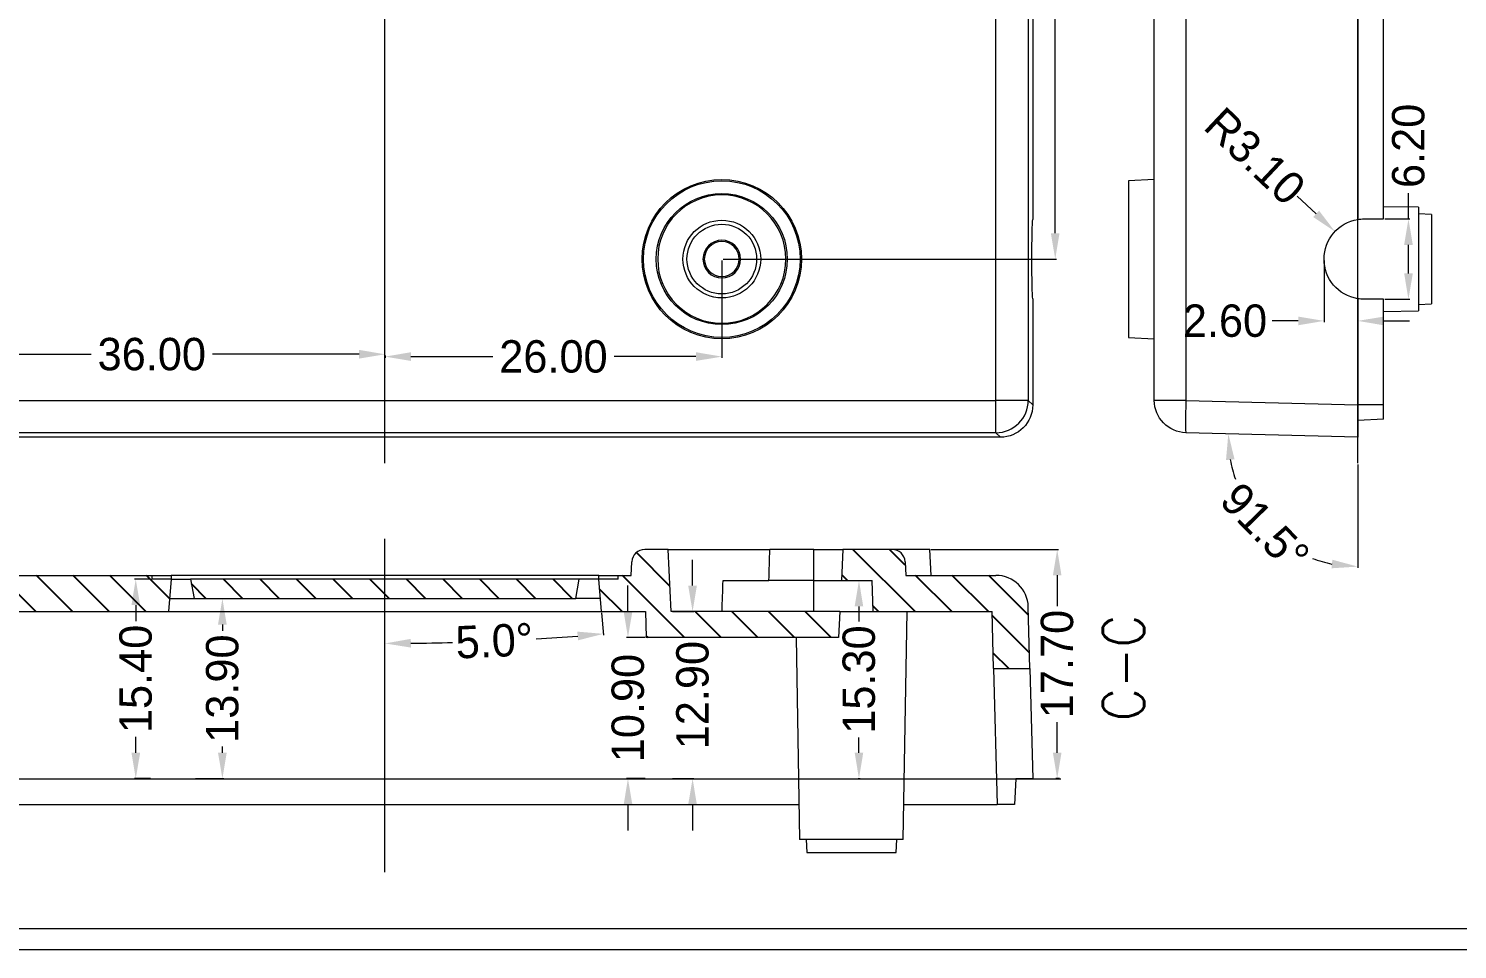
# Model space of a CAD drawing. Header units: millimetres. Extents: x -644 to 177, y 608 to 849.
# Drawn here: x -582 to -471.7, y 608.1 to 679.2 of the extents above; entities that cross this region are included whole.
import ezdxf
from ezdxf.lldxf.tags import DXFTag

# ---------------------------------------------------------------- set-up
doc = ezdxf.new("R2010")
doc.units = ezdxf.units.MM
doc.layers.get('0').update_dxf_attribs({"linetype": 'CONTINUOUS'})
doc.layers.get('Defpoints').update_dxf_attribs({"linetype": 'CONTINUOUS'})
for name, color, linetype, true_color in [('20', 7, 'CONTINUOUS', 0xffffff), ('30', 7, 'CONTINUOUS', 0xffffff), ('TOP', 7, 'CONTINUOUS', 0xffffff)]:
    doc.layers.add(name, color=color, linetype=linetype, true_color=true_color)
doc.styles.add('blockfont', font='simplex.shx')
tags = doc.linetypes.add('PHANTOM', pattern=[50.5, 18, -6.5, 6.5, -6.5, 6.5, -6.5]).pattern_tags.tags
tags[14:15] = [DXFTag(74, 4), DXFTag(75, 0), DXFTag(340, '0'), DXFTag(46, 0.0), DXFTag(50, 0.0), DXFTag(44, 0.0), DXFTag(45, 0.0)]
tags[12:13] = [DXFTag(74, 4), DXFTag(75, 0), DXFTag(340, '0'), DXFTag(46, 0.0), DXFTag(50, 0.0), DXFTag(44, 0.0), DXFTag(45, 0.0)]
tags[10:11] = [DXFTag(74, 4), DXFTag(75, 0), DXFTag(340, '0'), DXFTag(46, 0.0), DXFTag(50, 0.0), DXFTag(44, 0.0), DXFTag(45, 0.0)]
tags[8:9] = [DXFTag(74, 4), DXFTag(75, 0), DXFTag(340, '0'), DXFTag(46, 0.0), DXFTag(50, 0.0), DXFTag(44, 0.0), DXFTag(45, 0.0)]
tags[6:7] = [DXFTag(74, 4), DXFTag(75, 0), DXFTag(340, '0'), DXFTag(46, 0.0), DXFTag(50, 0.0), DXFTag(44, 0.0), DXFTag(45, 0.0)]
tags[4:5] = [DXFTag(74, 4), DXFTag(75, 0), DXFTag(340, '0'), DXFTag(46, 0.0), DXFTag(50, 0.0), DXFTag(44, 0.0), DXFTag(45, 0.0)]
doc.dimstyles.new('2', dxfattribs={"dimtxt": 2.5, "dimasz": 2, "dimexe": 0.1, "dimexo": 0.1, "dimgap": 0.1, "dimtad": 0, "dimzin": 0, "dimdsep": 46, "dimtxsty": 'Standard', "dimcen": 0, "dimclrd": 4, "dimclre": 4, "dimclrt": 3, "dimadec": 1, "dimazin": 0, "dimtfac": 1, "dimtofl": 0, "dimtmove": 0, "dimatfit": 3, "dimfxl": 0, "dimtolj": 1, "dimtzin": 0, "dimlwd": 9, "dimlwe": 9, "dimarcsym": 0})

# ---------------------------------------------------------------- blocks, each defined once
blk = doc.blocks.new('HATCH5')
at = {"color": 200, "linetype": 'Continuous'}
for p, q in [((349.57, 516.99), (352.31, 519.72)), ((352.33, 516.92), (355.06, 519.65)), ((355.09, 516.85), (357.82, 519.58)), ((357.85, 516.78), (360.58, 519.5)), ((360.6, 516.7), (363.34, 519.43)), ((363.22, 516.49), (365.36, 518.63)), ((363.22, 513.67), (366.02, 516.46)), ((363.22, 510.84), (366.02, 513.64)), ((363.22, 508.01), (366.02, 510.81)), ((363.22, 505.19), (366.02, 507.98)), ((363.22, 502.36), (366.02, 505.16)), ((363.22, 499.53), (366.02, 502.33)), ((363.22, 496.71), (366.02, 499.5)), ((363.22, 493.88), (366.02, 496.68)), ((363.22, 491.05), (366.02, 493.85)), ((363.22, 488.22), (366.02, 491.02)), ((364.23, 486.4), (366.02, 488.19)), ((364.22, 483.57), (365.37, 484.71)), ((364.22, 480.74), (365.72, 482.24)), ((364.22, 477.91), (365.72, 479.41)), ((364.22, 475.09), (365.72, 476.59)), ((364.22, 472.26), (365.72, 473.76)), ((364.22, 469.43), (365.72, 470.93)), ((364.22, 466.61), (365.72, 468.11)), ((364.22, 463.78), (365.72, 465.28)), ((364.22, 460.95), (365.72, 462.45)), ((364.22, 458.13), (365.72, 459.62)), ((364.22, 455.3), (365.72, 456.8)), ((363.22, 451.47), (364.96, 453.21)), ((361.22, 446.65), (366.02, 451.44)), ((365.18, 447.78), (367.78, 450.37)), ((361.22, 449.47), (361.36, 449.61)), ((361.22, 443.82), (363.22, 445.82)), ((361.22, 440.99), (363.22, 442.99)), ((361.22, 438.17), (363.22, 440.16)), ((361.22, 435.34), (363.22, 437.34)), ((365.62, 434.08), (366.07, 434.52)), ((363.22, 428.86), (368.02, 433.65)), ((363.22, 431.68), (363.65, 432.1)), ((366.81, 429.61), (368.02, 430.82)), ((363.22, 426.03), (366.02, 428.83)), ((363.22, 423.2), (366.02, 426)), ((358.82, 421.63), (360.02, 422.83)), ((360.05, 420.03), (362.93, 422.9)), ((362.95, 420.1), (366.02, 423.17))]:
    blk.add_line(p, q, dxfattribs=at)
blk = doc.blocks.new('*D48')
at = {"color": 4, "lineweight": 9}
for p, q in [((-590.48, 661.32), (-590.48, 653.97)), ((-588.48, 654.07), (-577.17, 654.07)), ((-556.48, 654.07), (-567.8, 654.07))]:
    blk.add_line(p, q, dxfattribs=at)
for points in [[(-588.48, 654.41), (-588.48, 653.74), (-590.48, 654.07)], [(-556.48, 654.41), (-556.48, 653.74), (-554.48, 654.07)]]:
    blk.add_solid(points, dxfattribs=at)
at = {"layer": 'Defpoints', "color": 0, "lineweight": 9}
for p in [(-590.48, 661.42), (-554.48, 654.07), (-554.48, 654.07)]:
    blk.add_point(p, dxfattribs=at)
at = {"color": 3, "lineweight": 9, "insert": (-572.48, 654.07), "char_height": 2.5, "attachment_point": 5}
blk.add_mtext('\\A1;36.00', dxfattribs=at)
blk = doc.blocks.new('*D49')
at = {"color": 4, "lineweight": 9}
for p, q in [((-528.48, 661.32), (-528.48, 653.79)), ((-554.48, 653.97), (-554.48, 653.79)), ((-552.48, 653.89), (-546.17, 653.89)), ((-530.48, 653.89), (-536.8, 653.89))]:
    blk.add_line(p, q, dxfattribs=at)
for points in [[(-552.48, 654.23), (-552.48, 653.56), (-554.48, 653.89)], [(-530.48, 654.23), (-530.48, 653.56), (-528.48, 653.89)]]:
    blk.add_solid(points, dxfattribs=at)
at = {"layer": 'Defpoints', "color": 0, "lineweight": 9}
for p in [(-528.48, 661.42), (-554.48, 654.07), (-528.48, 653.89)]:
    blk.add_point(p, dxfattribs=at)
at = {"color": 3, "lineweight": 9, "insert": (-541.48, 653.89), "char_height": 2.5, "attachment_point": 5}
blk.add_mtext('\\A1;26.00', dxfattribs=at)
blk = doc.blocks.new('*D64')
at = {"color": 4, "lineweight": 9}
for p, q in [((-502.42, 727.67), (-502.85, 727.67)), ((-502.75, 725.67), (-502.75, 692.37)), ((-502.75, 663.42), (-502.75, 682.17)), ((-528.38, 661.42), (-502.65, 661.42))]:
    blk.add_line(p, q, dxfattribs=at)
for points in [[(-503.09, 725.67), (-502.42, 725.67), (-502.75, 727.67)], [(-503.09, 663.42), (-502.42, 663.42), (-502.75, 661.42)]]:
    blk.add_solid(points, dxfattribs=at)
at = {"layer": 'Defpoints', "color": 0, "lineweight": 9}
for p in [(-502.75, 727.67), (-502.32, 727.67), (-528.48, 661.42)]:
    blk.add_point(p, dxfattribs=at)
at = {"color": 3, "lineweight": 9, "insert": (-502.75, 687.27), "char_height": 2.5, "attachment_point": 5, "rotation": 90}
blk.add_mtext('\\A1;66.25', dxfattribs=at)
blk = doc.blocks.new('*D96')
at = {"color": 4, "lineweight": 9}
for p, q in [((-475.49, 664.52), (-475.49, 666.52)), ((-477.3, 664.52), (-475.39, 664.52)), ((-475.49, 660.32), (-475.49, 662.52)), ((-477.3, 658.32), (-475.39, 658.32))]:
    blk.add_line(p, q, dxfattribs=at)
for points in [[(-475.82, 662.52), (-475.15, 662.52), (-475.49, 664.52)], [(-475.82, 660.32), (-475.15, 660.32), (-475.49, 658.32)]]:
    blk.add_solid(points, dxfattribs=at)
at = {"layer": 'Defpoints', "color": 0, "lineweight": 9}
for p in [(-477.4, 664.52), (-475.49, 664.52), (-477.4, 658.32)]:
    blk.add_point(p, dxfattribs=at)
at = {"color": 3, "lineweight": 9, "insert": (-475.49, 670.16), "char_height": 2.5, "attachment_point": 5, "rotation": 90}
blk.add_mtext('\\A1;6.20', dxfattribs=at)
blk = doc.blocks.new('*D97')
at = {"color": 4, "lineweight": 9}
for p, q in [((-482, 661.32), (-482, 656.55)), ((-479.4, 658.26), (-479.4, 656.55)), ((-484, 656.65), (-486, 656.65)), ((-477.4, 656.65), (-475.4, 656.65))]:
    blk.add_line(p, q, dxfattribs=at)
for points in [[(-484, 656.98), (-484, 656.31), (-482, 656.65)], [(-477.4, 656.98), (-477.4, 656.31), (-479.4, 656.65)]]:
    blk.add_solid(points, dxfattribs=at)
at = {"layer": 'Defpoints', "color": 0, "lineweight": 9}
for p in [(-482, 661.42), (-479.4, 658.36), (-482, 656.65)]:
    blk.add_point(p, dxfattribs=at)
at = {"color": 3, "lineweight": 9, "insert": (-489.65, 656.65), "char_height": 2.5, "attachment_point": 5}
blk.add_mtext('\\A1;2.60', dxfattribs=at)
blk = doc.blocks.new('*D101')
at = {"color": 4, "lineweight": 9}
blk.add_line((-484.07, 666.29), (-482.62, 664.92), dxfattribs=at)
blk.add_solid([(-482.39, 665.16), (-482.84, 664.67), (-481.16, 663.55)], dxfattribs=at)
at = {"layer": 'Defpoints', "color": 0, "lineweight": 9}
for p in [(-481.16, 663.55), (-478.9, 661.42)]:
    blk.add_point(p, dxfattribs=at)
at = {"color": 3, "lineweight": 9, "insert": (-487.33, 669.36), "char_height": 2.5, "attachment_point": 5, "rotation": 316.688}
blk.add_mtext('\\A1;R3.10', dxfattribs=at)
blk = doc.blocks.new('*D35')
at = {"color": 4, "lineweight": 9}
for p, q in [((-569.12, 635.21), (-566.93, 635.21)), ((-567.03, 633.21), (-567.03, 632.73)), ((-567.03, 623.31), (-567.03, 623.78)), ((-569.12, 621.31), (-566.93, 621.31))]:
    blk.add_line(p, q, dxfattribs=at)
for points in [[(-567.37, 633.21), (-566.7, 633.21), (-567.03, 635.21)], [(-567.37, 623.31), (-566.7, 623.31), (-567.03, 621.31)]]:
    blk.add_solid(points, dxfattribs=at)
at = {"layer": 'Defpoints', "color": 0, "lineweight": 9}
for p in [(-569.22, 635.21), (-569.22, 621.31), (-567.03, 621.31)]:
    blk.add_point(p, dxfattribs=at)
at = {"color": 3, "lineweight": 9, "insert": (-567.03, 628.26), "char_height": 2.5, "attachment_point": 5, "rotation": 90}
blk.add_mtext('\\A1;13.90', dxfattribs=at)
blk = doc.blocks.new('*D36')
at = {"color": 4, "lineweight": 9}
for p, q in [((-572.58, 636.71), (-573.82, 636.71)), ((-573.72, 634.71), (-573.72, 633.48)), ((-573.72, 623.31), (-573.72, 624.53)), ((-572.58, 621.31), (-573.82, 621.31))]:
    blk.add_line(p, q, dxfattribs=at)
for points in [[(-574.05, 634.71), (-573.38, 634.71), (-573.72, 636.71)], [(-574.05, 623.31), (-573.38, 623.31), (-573.72, 621.31)]]:
    blk.add_solid(points, dxfattribs=at)
at = {"layer": 'Defpoints', "color": 0, "lineweight": 9}
for p in [(-572.48, 636.71), (-573.72, 621.31), (-572.48, 621.31)]:
    blk.add_point(p, dxfattribs=at)
at = {"color": 3, "lineweight": 9, "insert": (-573.72, 629.01), "char_height": 2.5, "attachment_point": 5, "rotation": 90}
blk.add_mtext('\\A1;15.40', dxfattribs=at)
blk = doc.blocks.new('*D37')
at = {"color": 4, "lineweight": 9}
for p, q in [((-535.73, 634.21), (-535.73, 636.21)), ((-534.41, 632.21), (-535.83, 632.21)), ((-534.41, 621.31), (-535.83, 621.31)), ((-535.73, 619.31), (-535.73, 617.31))]:
    blk.add_line(p, q, dxfattribs=at)
for points in [[(-536.06, 634.21), (-535.39, 634.21), (-535.73, 632.21)], [(-536.06, 619.31), (-535.39, 619.31), (-535.73, 621.31)]]:
    blk.add_solid(points, dxfattribs=at)
at = {"layer": 'Defpoints', "color": 0, "lineweight": 9}
for p in [(-534.31, 632.21), (-535.73, 621.31), (-534.31, 621.31)]:
    blk.add_point(p, dxfattribs=at)
at = {"color": 3, "lineweight": 9, "insert": (-535.73, 626.76), "char_height": 2.5, "attachment_point": 5, "rotation": 90}
blk.add_mtext('\\A1;10.90', dxfattribs=at)
blk = doc.blocks.new('*D38')
at = {"color": 4, "lineweight": 9}
for p, q in [((-530.74, 636.21), (-530.74, 638.21)), ((-532.28, 634.21), (-530.64, 634.21)), ((-532.28, 621.31), (-530.64, 621.31)), ((-530.74, 619.31), (-530.74, 617.31))]:
    blk.add_line(p, q, dxfattribs=at)
for points in [[(-531.08, 636.21), (-530.41, 636.21), (-530.74, 634.21)], [(-531.08, 619.31), (-530.41, 619.31), (-530.74, 621.31)]]:
    blk.add_solid(points, dxfattribs=at)
at = {"layer": 'Defpoints', "color": 0, "lineweight": 9}
for p in [(-532.38, 634.21), (-532.38, 621.31), (-530.74, 621.31)]:
    blk.add_point(p, dxfattribs=at)
at = {"color": 3, "lineweight": 9, "insert": (-530.74, 627.76), "char_height": 2.5, "attachment_point": 5, "rotation": 90}
blk.add_mtext('\\A1;12.90', dxfattribs=at)
blk = doc.blocks.new('*D39')
at = {"color": 4, "lineweight": 9}
for p, q in [((-517.97, 636.61), (-517.8, 636.61)), ((-517.9, 634.61), (-517.9, 633.43)), ((-517.9, 623.31), (-517.9, 624.48)), ((-517.97, 621.31), (-517.8, 621.31))]:
    blk.add_line(p, q, dxfattribs=at)
for points in [[(-518.23, 634.61), (-517.57, 634.61), (-517.9, 636.61)], [(-518.23, 623.31), (-517.57, 623.31), (-517.9, 621.31)]]:
    blk.add_solid(points, dxfattribs=at)
at = {"layer": 'Defpoints', "color": 0, "lineweight": 9}
for p in [(-518.07, 636.61), (-518.07, 621.31), (-517.9, 621.31)]:
    blk.add_point(p, dxfattribs=at)
at = {"color": 3, "lineweight": 9, "insert": (-517.9, 628.96), "char_height": 2.5, "attachment_point": 5, "rotation": 90}
blk.add_mtext('\\A1;15.30', dxfattribs=at)
blk = doc.blocks.new('*D40')
at = {"color": 4, "lineweight": 9}
for p, q in [((-512.34, 639.01), (-502.5, 639.01)), ((-502.6, 637.01), (-502.6, 634.63)), ((-502.6, 623.31), (-502.6, 625.68)), ((-502.42, 621.31), (-502.7, 621.31))]:
    blk.add_line(p, q, dxfattribs=at)
for points in [[(-502.93, 637.01), (-502.27, 637.01), (-502.6, 639.01)], [(-502.93, 623.31), (-502.27, 623.31), (-502.6, 621.31)]]:
    blk.add_solid(points, dxfattribs=at)
at = {"layer": 'Defpoints', "color": 0, "lineweight": 9}
for p in [(-512.44, 639.01), (-502.6, 639.01), (-502.32, 621.31)]:
    blk.add_point(p, dxfattribs=at)
at = {"color": 3, "lineweight": 9, "insert": (-502.6, 630.16), "char_height": 2.5, "attachment_point": 5, "rotation": 90}
blk.add_mtext('\\A1;17.70', dxfattribs=at)
blk = doc.blocks.new('*D103')
at = {"color": 4, "lineweight": 9}
for p, q in [((-606.75, 621.31), (-612.17, 621.31)), ((-603.08, 619.21), (-602.72, 612.34))]:
    blk.add_line(p, q, dxfattribs=at)
for start, end in [(192.9355, 196.2296), (256.7704, 260.0645)]:
    blk.add_arc((-603.19, 621.31), 8.88, start, end, dxfattribs=at)
for points in [[(-612.17, 619.28), (-611.51, 619.36), (-612.07, 621.31)], [(-604.7, 612.89), (-604.74, 612.23), (-602.73, 612.44)]]:
    blk.add_solid(points, dxfattribs=at)
at = {"layer": 'Defpoints', "color": 0, "lineweight": 9}
for p in [(-606.65, 621.31), (-603.19, 621.31), (-502.32, 621.31), (-603.08, 619.31), (-610.8, 616.73)]:
    blk.add_point(p, dxfattribs=at)
at = {"color": 3, "lineweight": 9, "insert": (-609.3, 614.87), "char_height": 2.5, "attachment_point": 5, "rotation": 316.5}
blk.add_mtext('\\A1;93.0°', dxfattribs=at)
blk = doc.blocks.new('*D104')
at = {"color": 4, "lineweight": 9}
blk.add_line((-479.4, 645.57), (-479.4, 637.58), dxfattribs=at)
for start, end in [(189.9945, 198.9559), (249.5441, 258.5055)]:
    blk.add_arc((-479.4, 647.67), 9.99, start, end, dxfattribs=at)
for points in [[(-489.57, 645.91), (-488.91, 645.96), (-489.39, 647.93)], [(-481.36, 638.21), (-481.43, 637.55), (-479.4, 637.68)]]:
    blk.add_solid(points, dxfattribs=at)
at = {"layer": 'Defpoints', "color": 0, "lineweight": 9}
for p in [(-479.4, 809.67), (-492.67, 648.02), (-479.4, 647.67), (-479.4, 645.67), (-488.14, 642.83)]:
    blk.add_point(p, dxfattribs=at)
at = {"color": 3, "lineweight": 9, "insert": (-486.56, 640.7), "char_height": 2.5, "attachment_point": 5, "rotation": 314.25}
blk.add_mtext('\\A1;91.5°', dxfattribs=at)
blk = doc.blocks.new('*D111')
at = {"color": 4, "lineweight": 9}
blk.add_line((-537.76, 634.11), (-537.61, 632.39), dxfattribs=at)
for start, end in [(273.4547, 274.4079), (270.5921, 271.5453)]:
    blk.add_arc((-554.48, 825.3), 193.55, start, end, dxfattribs=at)
for points in [[(-552.48, 631.43), (-552.49, 632.1), (-554.48, 631.75)], [(-539.64, 632.66), (-539.58, 631.99), (-537.62, 632.49)]]:
    blk.add_solid(points, dxfattribs=at)
at = {"layer": 'Defpoints', "color": 0, "lineweight": 9}
for p in [(-554.48, 639.82), (-537.98, 636.71), (-537.77, 634.21), (-548.86, 631.83), (-554.48, 614.1)]:
    blk.add_point(p, dxfattribs=at)
at = {"color": 3, "lineweight": 9, "insert": (-546.04, 631.94), "char_height": 2.5, "attachment_point": 5, "rotation": 2.5}
blk.add_mtext('\\A1;5.0°', dxfattribs=at)

msp = doc.modelspace()

# ---------------------------------------------------------------- linework, layer by layer
at = {"color": 7, "linetype": 'Continuous', "lineweight": 9}
for p, q in [((-642.84, 609.749), (-305.463, 609.749)), ((-644.462, 608.127), (-303.841, 608.127))]:
    msp.add_line(p, q, dxfattribs=at)
at = {"layer": '20', "color": 7, "linetype": 'Continuous', "lineweight": 9}
for p, q in [((-507.331, 650.515), (-507.331, 800.329)), ((-504.832, 800.329), (-504.832, 650.515)), ((-495.104, 650.515), (-495.104, 800.329)), ((-492.67, 800.329), (-492.67, 650.515)), ((-504.485, 685.471), (-504.485, 664.478)), ((-479.404, 685.471), (-479.404, 664.478)), ((-477.404, 664.519), (-477.404, 685.436)), ((-495.104, 667.569), (-497.104, 667.464)), ((-497.104, 667.464), (-497.104, 655.374)), ((-474.704, 665.419), (-477.404, 665.466)), ((-474.704, 665.419), (-474.704, 657.419)), ((-478.904, 664.519), (-477.404, 664.519)), ((-473.704, 664.867), (-474.704, 664.919)), ((-473.704, 664.867), (-473.704, 657.971)), ((-504.485, 658.36), (-504.485, 650.168)), ((-479.404, 658.36), (-479.404, 650.168)), ((-477.404, 658.319), (-478.904, 658.319)), ((-477.404, 650.168), (-477.404, 658.319)), ((-477.404, 657.372), (-474.704, 657.419)), ((-474.704, 657.919), (-473.704, 657.971)), ((-497.104, 655.374), (-495.104, 655.269)), ((-601.638, 650.515), (-507.331, 650.515)), ((-504.832, 650.515), (-507.331, 650.515)), ((-507.331, 648.016), (-507.331, 650.515)), ((-504.832, 650.515), (-504.485, 650.168)), ((-492.67, 650.515), (-495.104, 650.515)), ((-492.67, 650.515), (-479.404, 650.168)), ((-479.404, 650.168), (-479.404, 647.669)), ((-477.404, 650.168), (-479.404, 650.168)), ((-477.404, 649.069), (-479.404, 648.964)), ((-506.984, 647.669), (-601.986, 647.669)), ((-507.331, 648.016), (-601.638, 648.016)), ((-506.984, 647.669), (-507.331, 648.016)), ((-479.404, 647.669), (-492.67, 648.016)), ((-532.636, 639.006), (-534.431, 639.006)), ((-532.385, 634.206), (-532.636, 639.006)), ((-532.636, 639.006), (-524.778, 639.006)), ((-521.385, 639.006), (-524.778, 639.006)), ((-521.385, 636.606), (-521.385, 639.006)), ((-521.385, 639.006), (-519.133, 639.006)), ((-519.133, 639.006), (-519.259, 636.606)), ((-515.339, 639.006), (-519.133, 639.006)), ((-512.44, 639.006), (-515.339, 639.006)), ((-512.335, 637.006), (-512.44, 639.006)), ((-535.485, 637.006), (-535.43, 638.059)), ((-514.34, 638.059), (-514.285, 637.006)), ((-601.638, 637.006), (-572.485, 637.006)), ((-572.485, 637.006), (-572.485, 636.706)), ((-572.485, 637.006), (-570.985, 637.006)), ((-570.985, 636.706), (-572.485, 636.706)), ((-570.985, 636.706), (-571.204, 634.206)), ((-570.985, 637.006), (-570.985, 636.706)), ((-537.985, 637.006), (-570.985, 637.006)), ((-570.985, 636.706), (-569.485, 636.706)), ((-539.485, 636.706), (-569.485, 636.706)), ((-569.485, 636.706), (-569.22, 635.206)), ((-539.749, 635.206), (-539.485, 636.706)), ((-537.985, 636.706), (-539.485, 636.706)), ((-537.985, 637.006), (-536.485, 637.006)), ((-537.985, 636.706), (-537.985, 637.006)), ((-536.485, 636.706), (-537.985, 636.706)), ((-537.766, 634.206), (-537.985, 636.706)), ((-536.485, 636.706), (-536.485, 637.006)), ((-536.485, 637.006), (-535.485, 637.006)), ((-528.385, 636.606), (-524.849, 636.606)), ((-521.385, 636.606), (-524.849, 636.606)), ((-521.385, 634.206), (-521.385, 636.606)), ((-521.385, 636.606), (-519.259, 636.606)), ((-519.259, 636.606), (-516.885, 636.606)), ((-516.801, 634.206), (-516.885, 636.606)), ((-514.285, 637.006), (-507.331, 637.006)), ((-601.346, 634.206), (-571.204, 634.206)), ((-571.204, 634.206), (-537.766, 634.206)), ((-571.116, 635.206), (-569.22, 635.206)), ((-569.22, 635.206), (-539.749, 635.206)), ((-537.854, 635.206), (-539.749, 635.206)), ((-537.766, 634.206), (-534.385, 634.206)), ((-534.385, 634.206), (-534.315, 632.206)), ((-519.385, 634.206), (-532.385, 634.206)), ((-519.385, 634.206), (-519.49, 632.206)), ((-519.385, 634.206), (-516.801, 634.206)), ((-516.801, 634.206), (-507.624, 634.206)), ((-514.485, 616.606), (-514.178, 634.206)), ((-507.508, 629.806), (-507.624, 634.206)), ((-504.707, 629.806), (-504.832, 634.572)), ((-519.49, 632.206), (-534.315, 632.206)), ((-522.757, 632.206), (-522.485, 616.606)), ((-507.508, 629.806), (-504.707, 629.806)), ((-507.508, 629.806), (-507.233, 619.306)), ((-504.707, 629.806), (-504.485, 621.306)), ((-505.78, 621.306), (-505.885, 619.306)), ((-504.485, 621.306), (-505.78, 621.306)), ((-586.438, 619.306), (-522.532, 619.306)), ((-514.438, 619.306), (-507.233, 619.306)), ((-505.885, 619.306), (-507.233, 619.306)), ((-514.485, 616.606), (-522.485, 616.606)), ((-521.985, 616.606), (-521.932, 615.606)), ((-515.037, 615.606), (-514.985, 616.606)), ((-521.932, 615.606), (-515.037, 615.606))]:
    msp.add_line(p, q, dxfattribs=at)
for radius in [6.15, 6.045, 5.055, 3, 2.688]:
    msp.add_circle((-528.485, 661.419), radius, dxfattribs=at)
at = {"layer": '20', "color": 7, "linetype": 'Continuous', "lineweight": 9, "extrusion": (0, 0, -1)}
for radius in [4.95, 1.455, 1.35]:
    msp.add_circle((528.485, 661.419), radius, dxfattribs=at)
for centre, radius, start, end in [((478.904, 661.419), 3.1, 279.2818, 80.7182), ((492.604, 650.515), 2.5, 271.5, 0)]:
    msp.add_arc(centre, radius, start, end, dxfattribs=at)
at = {"layer": '20', "color": 7, "linetype": 'Continuous', "lineweight": 9}
for centre, radius, start, end in [((-534.431, 638.006), 1, 90, 177), ((-515.339, 638.006), 1, 3, 90), ((-507.331, 634.506), 2.5, 1.5, 90)]:
    msp.add_arc(centre, radius, start, end, dxfattribs=at)
at = {"layer": '20', "color": 7, "linetype": 'Continuous', "lineweight": 9, "extrusion": (0, 0, -1)}
for centre, major_axis, ratio, start_param, end_param in [((-504.472, 661.419), (0, 3.1), 0.0261859, 3.3035906, 6.1211874), ((-478.904, 661.419), (0, 3.1), 1, 6.1211874, 6.2831853), ((-478.904, 661.419), (0, 3.1), 1, 3.1415927, 3.3035906), ((-506.986, 650.17), (1.769, -1.769), 0.999315, 5.4981298, 7.0682409)]:
    msp.add_ellipse(centre, major_axis=major_axis, ratio=ratio, start_param=start_param, end_param=end_param, dxfattribs=at)
at = {"layer": '20', "color": 7, "linetype": 'Continuous', "lineweight": 9}
for centre, major_axis, ratio, start_param, end_param in [((-507.331, 650.515), (-1.768, -1.768), 0.999315, 0.7857408, 2.3558519), ((-492.604, 650.515), (-0.065, -2.499), 0.026168, 4.7130742, 6.2831853)]:
    msp.add_ellipse(centre, major_axis=major_axis, ratio=ratio, start_param=start_param, end_param=end_param, dxfattribs=at)
msp.add_open_spline([(-477.404, 649.069), (-477.404, 649.069), (-477.404, 649.09), (-477.404, 649.171), (-477.404, 649.232), (-477.404, 649.384), (-477.404, 649.478), (-477.404, 649.689), (-477.404, 649.809), (-477.404, 650.009), (-477.404, 650.089), (-477.404, 650.168)], degree=3, knots=[0, 0, 0, 0, 0.2121577, 0.2121577, 0.4239882, 0.4239882, 0.6411329, 0.6411329, 0.8625309, 0.8625309, 1, 1, 1, 1], dxfattribs=at)
for points in [[(-524.849, 636.606), (-524.825, 637.406), (-524.802, 638.206), (-524.778, 639.006)], [(-528.469, 634.206), (-528.441, 635.006), (-528.413, 635.806), (-528.385, 636.606)]]:
    msp.add_open_spline(points, degree=3, dxfattribs=at)
at = {"layer": '30', "color": 1, "linetype": 'PHANTOM', "lineweight": 9, "ltscale": 0.3}
for p, q in [((-554.485, 645.669), (-554.485, 809.669)), ((-479.404, 645.669), (-479.404, 809.669)), ((-554.485, 614.101), (-554.485, 639.816)), ((-606.652, 621.306), (-502.318, 621.306))]:
    msp.add_line(p, q, dxfattribs=at)

# ---------------------------------------------------------------- block references
at = {"layer": '20', "color": 200, "linetype": 'Continuous', "lineweight": 9, "rotation": 90}
msp.add_blockref('HATCH5', (-84.712, 270.982), dxfattribs=at)

# ---------------------------------------------------------------- texts
at = {"layer": 'TOP', "color": 1, "linetype": 'Continuous', "lineweight": 9, "insert": (-495.897, 628.897), "char_height": 3.175, "attachment_point": 8, "rotation": 90, "line_spacing_factor": 0.903614, "style": 'blockfont'}
msp.add_mtext('\\W00.889;\\fsimplex.shx,bigfont.shx; \\H3.17;C-C\\H3.17;\\P', dxfattribs=at)

# ---------------------------------------------------------------- dimensions: what is measured, and where the dimension line sits
at = {"lineweight": 9}
for base, line1, line2, picture, middle in [((-488.138, 642.828), ((-479.404, 647.669), (-492.67, 648.016)), ((-479.404, 645.669), (-479.404, 809.669)), '*D104', (-486.557, 640.701)), ((-548.856, 631.833), ((-537.766, 634.206), (-537.985, 636.706)), ((-554.485, 614.101), (-554.485, 639.816)), '*D111', (-546.042, 631.936)), ((-610.799, 616.734), ((-606.652, 621.306), (-502.318, 621.306)), ((-603.19, 621.306), (-603.085, 619.306)), '*D103', (-609.301, 614.867))]:
    dim = msp.add_angular_dim_2l(base=base, line1=line1, line2=line2, dimstyle='2', dxfattribs=at)
    dim.commit()
    dim.dimension.update_dxf_attribs({"geometry": picture, "text_midpoint": middle})
dim = msp.add_linear_dim(base=(-502.755, 727.669), p1=(-528.485, 661.419), p2=(-502.318, 727.669), angle=90, dimstyle='2', dxfattribs=at)
dim.commit()
dim.dimension.update_dxf_attribs({"geometry": '*D64', "text_midpoint": (-502.755, 687.272), "dimtype": 128})
dim = msp.add_radius_dim(center=(-478.904, 661.419), mpoint=(-481.16, 663.545), dimstyle='2', dxfattribs=at)
dim.commit()
dim.dimension.update_dxf_attribs({"geometry": '*D101', "text_midpoint": (-487.327, 669.359)})
for base, p1, p2, angle, picture, middle in [((-475.486, 664.519), (-477.404, 658.319), (-477.404, 664.519), 90, '*D96', (-475.486, 670.161)), ((-554.485, 654.073), (-590.485, 661.419), (-554.485, 654.073), 180, '*D48', (-572.485, 654.073)), ((-528.485, 653.894), (-554.485, 654.073), (-528.485, 661.419), 180, '*D49', (-541.485, 653.894)), ((-482.004, 656.647), (-479.404, 658.36), (-482.004, 661.419), 180, '*D97', (-489.646, 656.647)), ((-502.599, 639.006), (-502.318, 621.306), (-512.44, 639.006), 90, '*D40', (-502.599, 630.156)), ((-530.744, 621.306), (-532.385, 634.206), (-532.385, 621.306), 90, '*D38', (-530.744, 627.756)), ((-573.716, 621.306), (-572.485, 636.706), (-572.485, 621.306), 90, '*D36', (-573.716, 629.006)), ((-517.9, 621.306), (-518.072, 636.606), (-518.072, 621.306), 90, '*D39', (-517.9, 628.956)), ((-535.726, 621.306), (-534.315, 632.206), (-534.315, 621.306), 90, '*D37', (-535.726, 626.756)), ((-567.034, 621.306), (-569.22, 635.206), (-569.22, 621.306), 90, '*D35', (-567.034, 628.256))]:
    dim = msp.add_linear_dim(base=base, p1=p1, p2=p2, angle=angle, dimstyle='2', dxfattribs=at)
    dim.commit()
    dim.dimension.update_dxf_attribs({"geometry": picture, "text_midpoint": middle})

doc.saveas('drawing.dxf')
